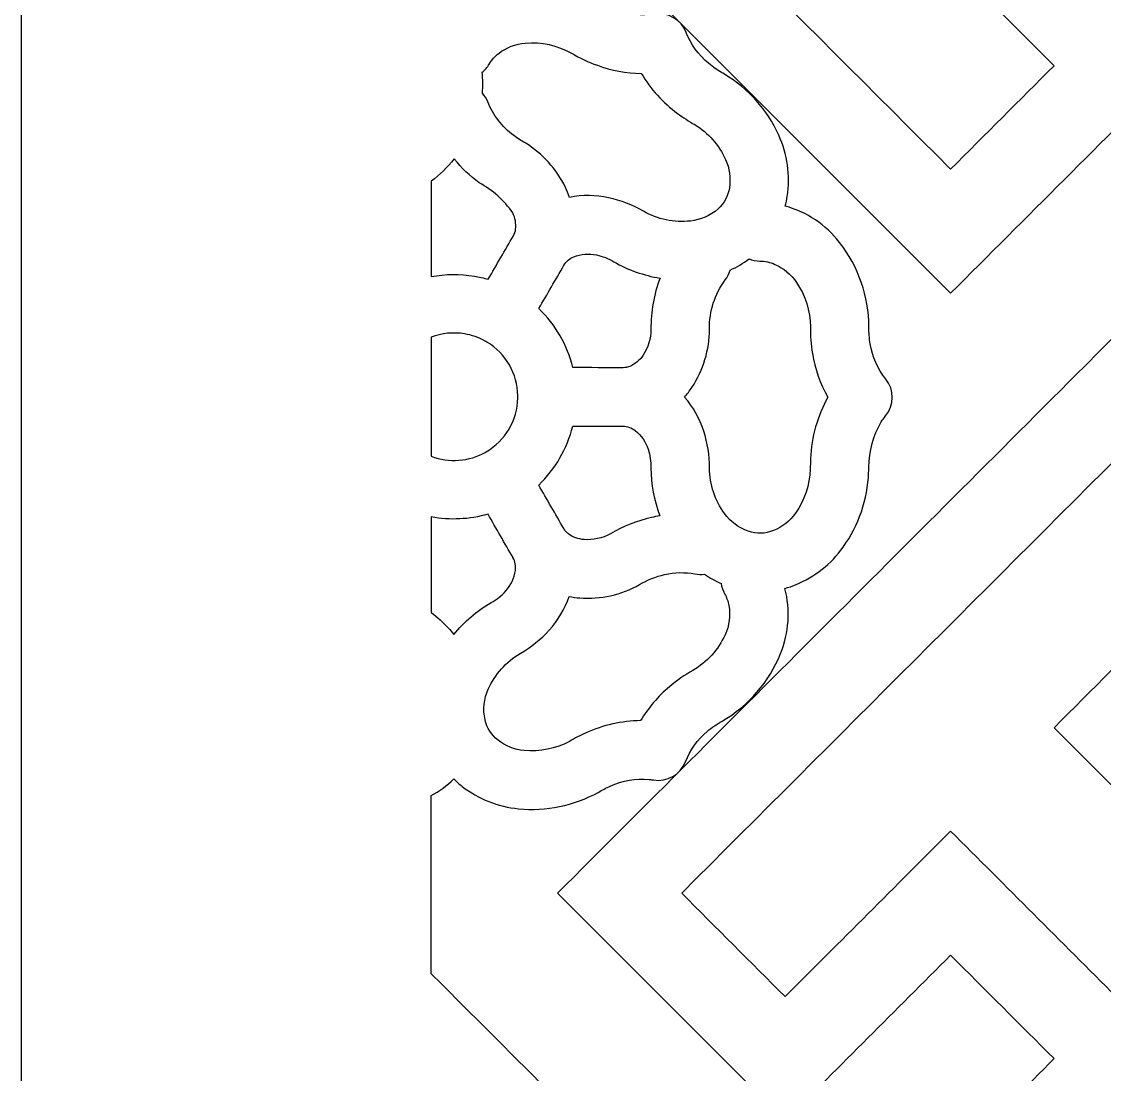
# Model space of a CAD drawing. Header units: centimetres. Extents: x -8.6 to 6.9, y -12.7 to 12.4.
# Drawn here: x -8.583 to -6.467, y -1.488 to 0.569 of the extents above; entities that cross this region are included whole.
import ezdxf

# ---------------------------------------------------------------- set-up
doc = ezdxf.new("R2010")
doc.units = ezdxf.units.CM
doc.header["$MEASUREMENT"] = 0
doc.layers.add('layer 1', color=7, linetype='Continuous')

msp = doc.modelspace()

# ---------------------------------------------------------------- linework, layer by layer
at = {"layer": 'layer 1', "color": 177}
msp.add_open_spline([(-1.72065, 12.41691), (-4.00806, 12.41691), (-6.29548, 12.41691), (-8.58289, 12.41691), (-8.58289, 12.41691), (-8.58289, 4.77186), (-8.58289, -2.87319), (-8.58289, -10.51824), (-8.58289, -10.51824), (-8.58288, -10.51824), (-8.58286, -10.51824), (-8.58284, -10.51824), (-8.58284, -10.51824), (-8.58284, -11.26038), (-8.58284, -12.00252), (-8.58284, -12.74466), (-8.58284, -12.74466), (-8.31597, -12.74466), (-8.04911, -12.74466), (-7.78224, -12.74466), (-7.78224, -12.74466), (-7.78224, -12.63029), (-7.78224, -12.51591), (-7.78224, -12.40155), (-7.78224, -12.40155), (-7.49996, -12.40155), (-7.21768, -12.40155), (-6.93539, -12.40155), (-6.93539, -12.40155), (-6.93539, -12.17805), (-6.93539, -11.95456), (-6.93539, -11.73107), (-6.93539, -11.73107), (-6.82119, -11.72879), (-6.70698, -11.72651), (-6.59278, -11.72423), (-6.59278, -11.72423), (-6.5725, -11.78206), (-6.54593, -11.83221), (-6.5018, -11.87648), (-6.5018, -11.87648), (-6.45859, -11.91982), (-6.41394, -11.94661), (-6.3615, -11.9588), (-6.3615, -11.9588), (-6.29209, -11.97494), (-6.21879, -11.96791), (-6.16307, -11.9193), (-6.16307, -11.9193), (-6.10915, -11.87225), (-6.07803, -11.7969), (-6.06686, -11.72501), (-6.06686, -11.72501), (-6.03495, -11.72824), (-6.00782, -11.72749), (-5.98222, -11.72383), (-5.98222, -11.72383), (-5.85451, -11.70555), (-5.79418, -11.62474), (-5.7834, -11.50288), (-5.7834, -11.50288), (-5.78075, -11.47302), (-5.78286, -11.44353), (-5.79235, -11.41758), (-5.79235, -11.41758), (-5.79034, -11.41809), (-5.78833, -11.41858), (-5.78632, -11.41908), (-5.78632, -11.41908), (-5.74126, -11.43467), (-5.69619, -11.45025), (-5.65112, -11.46583), (-5.65112, -11.46583), (-5.62408, -11.74199), (-5.41082, -11.95701), (-5.15174, -11.95701), (-5.15174, -11.95701), (-4.89267, -11.95701), (-4.67941, -11.74199), (-4.65237, -11.46583), (-4.65237, -11.46583), (-4.6073, -11.45025), (-4.56223, -11.43467), (-4.51716, -11.41908), (-4.51716, -11.41908), (-4.51516, -11.41858), (-4.51315, -11.41809), (-4.51114, -11.41758), (-4.51114, -11.41758), (-4.52063, -11.44353), (-4.52273, -11.47302), (-4.52009, -11.50288), (-4.52009, -11.50288), (-4.50931, -11.62474), (-4.44898, -11.70555), (-4.32126, -11.72383), (-4.32126, -11.72383), (-4.29568, -11.72749), (-4.26854, -11.72824), (-4.23663, -11.72501), (-4.23663, -11.72501), (-4.22546, -11.7969), (-4.19434, -11.87225), (-4.14042, -11.9193), (-4.14042, -11.9193), (-4.0847, -11.96791), (-4.0114, -11.97494), (-3.94199, -11.9588), (-3.94199, -11.9588), (-3.88955, -11.94661), (-3.8449, -11.91982), (-3.80169, -11.87648), (-3.80169, -11.87648), (-3.75756, -11.83221), (-3.73099, -11.78206), (-3.71071, -11.72423), (-3.71071, -11.72423), (-3.5965, -11.72651), (-3.4823, -11.72879), (-3.3681, -11.73107), (-3.3681, -11.73107), (-3.3681, -11.95456), (-3.3681, -12.17805), (-3.3681, -12.40155), (-3.3681, -12.40155), (-3.08581, -12.40155), (-2.80353, -12.40155), (-2.52124, -12.40155), (-2.52124, -12.40155), (-2.52124, -12.51591), (-2.52124, -12.63029), (-2.52124, -12.74466), (-2.52124, -12.74466), (-2.25438, -12.74466), (-1.98751, -12.74466), (-1.72065, -12.74466), (-1.72065, -12.74466), (-1.72065, -12.00252), (-1.72065, -11.26038), (-1.72065, -10.51824), (-1.72065, -10.51824), (-1.72065, -2.87319), (-1.72065, 4.77186), (-1.72065, 12.41691)], degree=3, knots=[0, 0, 0, 0, 0.027027, 0.027027, 0.027027, 0.027027, 0.0540541, 0.0540541, 0.0540541, 0.0540541, 0.0810811, 0.0810811, 0.0810811, 0.0810811, 0.1081081, 0.1081081, 0.1081081, 0.1081081, 0.1351351, 0.1351351, 0.1351351, 0.1351351, 0.1621622, 0.1621622, 0.1621622, 0.1621622, 0.1891892, 0.1891892, 0.1891892, 0.1891892, 0.2162162, 0.2162162, 0.2162162, 0.2162162, 0.2432432, 0.2432432, 0.2432432, 0.2432432, 0.2702703, 0.2702703, 0.2702703, 0.2702703, 0.2972973, 0.2972973, 0.2972973, 0.2972973, 0.3243243, 0.3243243, 0.3243243, 0.3243243, 0.3513514, 0.3513514, 0.3513514, 0.3513514, 0.3783784, 0.3783784, 0.3783784, 0.3783784, 0.4054054, 0.4054054, 0.4054054, 0.4054054, 0.4324324, 0.4324324, 0.4324324, 0.4324324, 0.4594595, 0.4594595, 0.4594595, 0.4594595, 0.4864865, 0.4864865, 0.4864865, 0.4864865, 0.5135135, 0.5135135, 0.5135135, 0.5135135, 0.5405405, 0.5405405, 0.5405405, 0.5405405, 0.5675676, 0.5675676, 0.5675676, 0.5675676, 0.5945946, 0.5945946, 0.5945946, 0.5945946, 0.6216216, 0.6216216, 0.6216216, 0.6216216, 0.6486486, 0.6486486, 0.6486486, 0.6486486, 0.6756757, 0.6756757, 0.6756757, 0.6756757, 0.7027027, 0.7027027, 0.7027027, 0.7027027, 0.7297297, 0.7297297, 0.7297297, 0.7297297, 0.7567568, 0.7567568, 0.7567568, 0.7567568, 0.7837838, 0.7837838, 0.7837838, 0.7837838, 0.8108108, 0.8108108, 0.8108108, 0.8108108, 0.8378378, 0.8378378, 0.8378378, 0.8378378, 0.8648649, 0.8648649, 0.8648649, 0.8648649, 0.8918919, 0.8918919, 0.8918919, 0.8918919, 0.9189189, 0.9189189, 0.9189189, 0.9189189, 0.9459459, 0.9459459, 0.9459459, 0.9459459, 1, 1, 1, 1], dxfattribs=at)
at = {"layer": 'layer 1', "color": 7}
for points, knots in [([(-7.7823, 3.64129), (-7.7823, 3.51437), (-7.7823, 3.38745), (-7.7823, 3.26053), (-7.7823, 3.26053), (-7.77887, 3.26283), (-7.77555, 3.26529), (-7.7723, 3.26788), (-7.7723, 3.26788), (-7.75119, 3.2848), (-7.72111, 3.28461), (-7.70021, 3.26742), (-7.70021, 3.26742), (-7.69654, 3.26438), (-7.69269, 3.26157), (-7.6887, 3.25897), (-7.6887, 3.25897), (-7.66182, 3.24343), (-7.63141, 3.23505), (-7.60037, 3.23463), (-7.60037, 3.23463), (-7.59676, 3.23454), (-7.59315, 3.23445), (-7.58955, 3.23435), (-7.58955, 3.23435), (-7.53712, 3.23228), (-7.48644, 3.21495), (-7.44373, 3.18446), (-7.44373, 3.18446), (-7.41091, 3.16114), (-7.38543, 3.12891), (-7.3703, 3.09159), (-7.3703, 3.09159), (-7.36751, 3.08479), (-7.36512, 3.07782), (-7.36316, 3.07074), (-7.36316, 3.07074), (-7.32088, 3.08158), (-7.27625, 3.07863), (-7.23578, 3.06229), (-7.23578, 3.06229), (-7.1802, 3.03985), (-7.13368, 2.99956), (-7.10352, 2.94776), (-7.10352, 2.94776), (-7.09782, 2.9375), (-7.09111, 2.92783), (-7.08351, 2.9189), (-7.08351, 2.9189), (-7.06767, 2.89993), (-7.04728, 2.88529), (-7.02426, 2.87633), (-7.02426, 2.87633), (-6.99903, 2.86652), (-6.98415, 2.84035), (-6.98859, 2.81366), (-6.98859, 2.81366), (-6.98904, 2.811), (-6.9894, 2.80833), (-6.98968, 2.80564), (-6.98968, 2.80564), (-6.99194, 2.77947), (-6.98742, 2.75314), (-6.97657, 2.72921), (-6.97657, 2.72921), (-6.97295, 2.72122), (-6.9689, 2.71344), (-6.96443, 2.70588), (-6.96443, 2.70588), (-6.9383, 2.65833), (-6.92713, 2.604), (-6.93234, 2.54999), (-6.93234, 2.54999), (-6.93615, 2.50989), (-6.95133, 2.47171), (-6.9761, 2.43994), (-6.9761, 2.43994), (-6.9806, 2.4341), (-6.98544, 2.42853), (-6.9906, 2.42328), (-6.9906, 2.42328), (-6.96008, 2.39206), (-6.94036, 2.35192), (-6.93429, 2.30869), (-6.93429, 2.30869), (-6.92598, 2.24934), (-6.93763, 2.18891), (-6.96742, 2.1369), (-6.96742, 2.1369), (-6.97385, 2.12618), (-6.97912, 2.11481), (-6.98316, 2.10297), (-6.98316, 2.10297), (-6.9911, 2.08037), (-6.99334, 2.05617), (-6.9897, 2.03251), (-6.9897, 2.03251), (-6.98559, 2.00575), (-7.00079, 1.97977), (-7.02614, 1.97026), (-7.02614, 1.97026), (-7.03063, 1.96858), (-7.03501, 1.96665), (-7.03928, 1.96449), (-7.03928, 1.96449), (-7.06306, 1.95197), (-7.08323, 1.93358), (-7.09785, 1.91104), (-7.09785, 1.91104), (-7.10196, 1.90433), (-7.10609, 1.89762), (-7.11021, 1.89092), (-7.11021, 1.89092), (-7.13823, 1.84657), (-7.1786, 1.81134), (-7.22634, 1.78957), (-7.22634, 1.78957), (-7.2638, 1.77241), (-7.30545, 1.76657), (-7.34619, 1.77278), (-7.34619, 1.77278), (-7.35259, 1.77372), (-7.35894, 1.775), (-7.3652, 1.77662), (-7.3652, 1.77662), (-7.3652, 1.77662), (-7.36522, 1.77662), (-7.36522, 1.77663), (-7.36522, 1.77663), (-7.37692, 1.73454), (-7.40183, 1.69732), (-7.43628, 1.67045), (-7.43628, 1.67045), (-7.48353, 1.63361), (-7.54167, 1.61347), (-7.60159, 1.61318), (-7.60159, 1.61318), (-7.6141, 1.61337), (-7.62659, 1.61226), (-7.63884, 1.60983), (-7.63884, 1.60983), (-7.6624, 1.6054), (-7.6845, 1.59523), (-7.70319, 1.58022), (-7.70319, 1.58022), (-7.7243, 1.56326), (-7.75442, 1.56344), (-7.77532, 1.58064), (-7.77532, 1.58064), (-7.77759, 1.5825), (-7.77992, 1.58429), (-7.7823, 1.58599), (-7.7823, 1.58599), (-7.7823, 1.48932), (-7.7823, 1.39266), (-7.7823, 1.296), (-7.7823, 1.296), (-7.74723, 1.26091), (-7.71214, 1.22584), (-7.67707, 1.19076), (-7.67707, 1.19076), (-7.3738, 0.88748), (-7.07053, 0.58421), (-6.76726, 0.28095), (-6.76726, 0.28095), (-6.69985, 0.34835), (-6.63246, 0.41574), (-6.56507, 0.48313), (-6.56507, 0.48313), (-6.67291, 0.59096), (-6.78074, 0.69878), (-6.88856, 0.80661), (-6.88856, 0.80661), (-6.78074, 0.91445), (-6.67291, 1.02228), (-6.56508, 1.13009), (-6.56508, 1.13009), (-6.63247, 1.1975), (-6.69987, 1.26489), (-6.76726, 1.33228), (-6.76726, 1.33228), (-6.87509, 1.22445), (-6.98291, 1.11663), (-7.09075, 1.0088), (-7.09075, 1.0088), (-7.23901, 1.15706), (-7.38728, 1.30532), (-7.53554, 1.4536), (-7.53554, 1.4536), (-7.19183, 1.7973), (-6.84813, 2.14101), (-6.50442, 2.48472), (-6.50442, 2.48472), (-6.20115, 2.78799), (-5.89788, 3.09126), (-5.59461, 3.39453), (-5.59461, 3.39453), (-5.662, 3.46192), (-5.7294, 3.52931), (-5.7968, 3.5967), (-5.7968, 3.5967), (-5.90463, 3.48887), (-6.01246, 3.38105), (-6.12028, 3.27322), (-6.12028, 3.27322), (-6.22811, 3.38105), (-6.33594, 3.48887), (-6.44378, 3.5967), (-6.44378, 3.5967), (-6.51117, 3.52931), (-6.57856, 3.46192), (-6.64595, 3.39453), (-6.64595, 3.39453), (-6.53811, 3.2867), (-6.43029, 3.17887), (-6.32246, 3.07104), (-6.32246, 3.07104), (-6.47072, 2.92277), (-6.619, 2.77451), (-6.76726, 2.62624), (-6.76726, 2.62624), (-7.1056, 2.96459), (-7.44396, 3.30293), (-7.7823, 3.64129)], [0, 0, 0, 0, 0.0175439, 0.0175439, 0.0175439, 0.0175439, 0.0350877, 0.0350877, 0.0350877, 0.0350877, 0.0526316, 0.0526316, 0.0526316, 0.0526316, 0.0701754, 0.0701754, 0.0701754, 0.0701754, 0.0877193, 0.0877193, 0.0877193, 0.0877193, 0.1052632, 0.1052632, 0.1052632, 0.1052632, 0.122807, 0.122807, 0.122807, 0.122807, 0.1403509, 0.1403509, 0.1403509, 0.1403509, 0.1578947, 0.1578947, 0.1578947, 0.1578947, 0.1754386, 0.1754386, 0.1754386, 0.1754386, 0.1929825, 0.1929825, 0.1929825, 0.1929825, 0.2105263, 0.2105263, 0.2105263, 0.2105263, 0.2280702, 0.2280702, 0.2280702, 0.2280702, 0.245614, 0.245614, 0.245614, 0.245614, 0.2631579, 0.2631579, 0.2631579, 0.2631579, 0.2807018, 0.2807018, 0.2807018, 0.2807018, 0.2982456, 0.2982456, 0.2982456, 0.2982456, 0.3157895, 0.3157895, 0.3157895, 0.3157895, 0.3333333, 0.3333333, 0.3333333, 0.3333333, 0.3508772, 0.3508772, 0.3508772, 0.3508772, 0.3684211, 0.3684211, 0.3684211, 0.3684211, 0.3859649, 0.3859649, 0.3859649, 0.3859649, 0.4035088, 0.4035088, 0.4035088, 0.4035088, 0.4210526, 0.4210526, 0.4210526, 0.4210526, 0.4385965, 0.4385965, 0.4385965, 0.4385965, 0.4561404, 0.4561404, 0.4561404, 0.4561404, 0.4736842, 0.4736842, 0.4736842, 0.4736842, 0.4912281, 0.4912281, 0.4912281, 0.4912281, 0.5087719, 0.5087719, 0.5087719, 0.5087719, 0.5263158, 0.5263158, 0.5263158, 0.5263158, 0.5438596, 0.5438596, 0.5438596, 0.5438596, 0.5614035, 0.5614035, 0.5614035, 0.5614035, 0.5789474, 0.5789474, 0.5789474, 0.5789474, 0.5964912, 0.5964912, 0.5964912, 0.5964912, 0.6140351, 0.6140351, 0.6140351, 0.6140351, 0.6315789, 0.6315789, 0.6315789, 0.6315789, 0.6491228, 0.6491228, 0.6491228, 0.6491228, 0.6666667, 0.6666667, 0.6666667, 0.6666667, 0.6842105, 0.6842105, 0.6842105, 0.6842105, 0.7017544, 0.7017544, 0.7017544, 0.7017544, 0.7192982, 0.7192982, 0.7192982, 0.7192982, 0.7368421, 0.7368421, 0.7368421, 0.7368421, 0.754386, 0.754386, 0.754386, 0.754386, 0.7719298, 0.7719298, 0.7719298, 0.7719298, 0.7894737, 0.7894737, 0.7894737, 0.7894737, 0.8070175, 0.8070175, 0.8070175, 0.8070175, 0.8245614, 0.8245614, 0.8245614, 0.8245614, 0.8421053, 0.8421053, 0.8421053, 0.8421053, 0.8596491, 0.8596491, 0.8596491, 0.8596491, 0.877193, 0.877193, 0.877193, 0.877193, 0.8947368, 0.8947368, 0.8947368, 0.8947368, 0.9122807, 0.9122807, 0.9122807, 0.9122807, 0.9298246, 0.9298246, 0.9298246, 0.9298246, 0.9473684, 0.9473684, 0.9473684, 0.9473684, 0.9649123, 0.9649123, 0.9649123, 0.9649123, 1, 1, 1, 1]), ([(-7.7823, 1.05338), (-7.7823, 0.90779), (-7.7823, 0.76219), (-7.7823, 0.6166), (-7.7823, 0.6166), (-7.7723, 0.61115), (-7.76272, 0.60487), (-7.75367, 0.59782), (-7.75367, 0.59782), (-7.74782, 0.59332), (-7.74225, 0.58848), (-7.73698, 0.58332), (-7.73698, 0.58332), (-7.70584, 0.61384), (-7.66573, 0.63357), (-7.62254, 0.6396), (-7.62254, 0.6396), (-7.56316, 0.64791), (-7.5027, 0.63627), (-7.45066, 0.60651), (-7.45066, 0.60651), (-7.44056, 0.60045), (-7.4299, 0.59542), (-7.41883, 0.59147), (-7.41883, 0.59147), (-7.39561, 0.58294), (-7.37064, 0.58044), (-7.3462, 0.58419), (-7.3462, 0.58419), (-7.31947, 0.58828), (-7.29352, 0.57308), (-7.28402, 0.54777), (-7.28402, 0.54777), (-7.28307, 0.54524), (-7.28204, 0.54275), (-7.28094, 0.54031), (-7.28094, 0.54031), (-7.27009, 0.51718), (-7.25364, 0.49712), (-7.23308, 0.48196), (-7.23308, 0.48196), (-7.22543, 0.47633), (-7.21742, 0.47116), (-7.20914, 0.4665), (-7.20914, 0.4665), (-7.16275, 0.43837), (-7.12587, 0.39693), (-7.10333, 0.34759), (-7.10333, 0.34759), (-7.08615, 0.31012), (-7.0803, 0.26844), (-7.08651, 0.22768), (-7.08651, 0.22768), (-7.08744, 0.22128), (-7.08873, 0.21495), (-7.09033, 0.20868), (-7.09033, 0.20868), (-7.04826, 0.19699), (-7.01104, 0.17209), (-6.9842, 0.13765), (-6.9842, 0.13765), (-6.94735, 0.09037), (-6.9272, 0.03223), (-6.92691, -0.0277), (-6.92691, -0.0277), (-6.92708, -0.03871), (-6.92623, -0.04973), (-6.92438, -0.06059), (-6.92438, -0.06059), (-6.92035, -0.08575), (-6.90986, -0.10944), (-6.89391, -0.12934), (-6.89391, -0.12934), (-6.87699, -0.15045), (-6.87719, -0.18055), (-6.89438, -0.20143), (-6.89438, -0.20143), (-6.8974, -0.20511), (-6.90023, -0.20896), (-6.90282, -0.21294), (-6.90282, -0.21294), (-6.91836, -0.23982), (-6.92675, -0.27024), (-6.92716, -0.30128), (-6.92716, -0.30128), (-6.92725, -0.30489), (-6.92735, -0.30849), (-6.92745, -0.3121), (-6.92745, -0.3121), (-6.92951, -0.36453), (-6.94685, -0.41521), (-6.97733, -0.45792), (-6.97733, -0.45792), (-7.00066, -0.49075), (-7.03288, -0.51621), (-7.0702, -0.53134), (-7.0702, -0.53134), (-7.07701, -0.53414), (-7.08396, -0.53652), (-7.09105, -0.53848), (-7.09105, -0.53848), (-7.08022, -0.58076), (-7.08317, -0.62539), (-7.09951, -0.66586), (-7.09951, -0.66586), (-7.12194, -0.72144), (-7.16224, -0.76797), (-7.21403, -0.79812), (-7.21403, -0.79812), (-7.22429, -0.80382), (-7.23397, -0.81053), (-7.2429, -0.81815), (-7.2429, -0.81815), (-7.26185, -0.83398), (-7.27651, -0.85436), (-7.28546, -0.87739), (-7.28546, -0.87739), (-7.29528, -0.90261), (-7.32143, -0.9175), (-7.34813, -0.91305), (-7.34813, -0.91305), (-7.3508, -0.91261), (-7.35347, -0.91225), (-7.35614, -0.91196), (-7.35614, -0.91196), (-7.38233, -0.90971), (-7.40865, -0.91423), (-7.43258, -0.92507), (-7.43258, -0.92507), (-7.44057, -0.9287), (-7.44835, -0.93275), (-7.45591, -0.93722), (-7.45591, -0.93722), (-7.50347, -0.96335), (-7.55779, -0.97453), (-7.6118, -0.96931), (-7.6118, -0.96931), (-7.6519, -0.96549), (-7.69008, -0.95032), (-7.72185, -0.92554), (-7.72185, -0.92554), (-7.72769, -0.92106), (-7.73326, -0.91621), (-7.73852, -0.91104), (-7.73852, -0.91104), (-7.75167, -0.9239), (-7.76641, -0.93485), (-7.7823, -0.94366), (-7.7823, -0.94366), (-7.7823, -1.05974), (-7.7823, -1.17582), (-7.7823, -1.2919), (-7.7823, -1.2919), (-7.74722, -1.32699), (-7.71214, -1.36206), (-7.67706, -1.39715), (-7.67706, -1.39715), (-7.37379, -1.70042), (-7.07052, -2.00369), (-6.76725, -2.30696), (-6.76725, -2.30696), (-6.69985, -2.23957), (-6.63246, -2.17218), (-6.56507, -2.10478), (-6.56507, -2.10478), (-6.6729, -1.99696), (-6.78072, -1.88913), (-6.88856, -1.78129), (-6.88856, -1.78129), (-6.78072, -1.67346), (-6.6729, -1.56564), (-6.56507, -1.45781), (-6.56507, -1.45781), (-6.63246, -1.39042), (-6.69985, -1.32302), (-6.76726, -1.25562), (-6.76726, -1.25562), (-6.87509, -1.36346), (-6.98291, -1.47129), (-7.09074, -1.57911), (-7.09074, -1.57911), (-7.239, -1.43085), (-7.38728, -1.28259), (-7.53554, -1.13431), (-7.53554, -1.13431), (-7.19183, -0.79061), (-6.84813, -0.4469), (-6.50442, -0.1032), (-6.50442, -0.1032), (-6.20115, 0.20007), (-5.89788, 0.50334), (-5.59461, 0.80661), (-5.59461, 0.80661), (-5.662, 0.874), (-5.7294, 0.9414), (-5.79679, 1.00879), (-5.79679, 1.00879), (-5.90462, 0.90096), (-6.01244, 0.79313), (-6.12028, 0.68531), (-6.12028, 0.68531), (-6.22811, 0.79313), (-6.33594, 0.90096), (-6.44376, 1.00879), (-6.44376, 1.00879), (-6.51116, 0.94141), (-6.57855, 0.87402), (-6.64595, 0.80661), (-6.64595, 0.80661), (-6.53811, 0.69878), (-6.43029, 0.59096), (-6.32246, 0.48313), (-6.32246, 0.48313), (-6.47072, 0.33486), (-6.61898, 0.18659), (-6.76726, 0.03833), (-6.76726, 0.03833), (-7.1056, 0.37667), (-7.44396, 0.71503), (-7.7823, 1.05338)], [0, 0, 0, 0, 0.0178571, 0.0178571, 0.0178571, 0.0178571, 0.0357143, 0.0357143, 0.0357143, 0.0357143, 0.0535714, 0.0535714, 0.0535714, 0.0535714, 0.0714286, 0.0714286, 0.0714286, 0.0714286, 0.0892857, 0.0892857, 0.0892857, 0.0892857, 0.1071429, 0.1071429, 0.1071429, 0.1071429, 0.125, 0.125, 0.125, 0.125, 0.1428571, 0.1428571, 0.1428571, 0.1428571, 0.1607143, 0.1607143, 0.1607143, 0.1607143, 0.1785714, 0.1785714, 0.1785714, 0.1785714, 0.1964286, 0.1964286, 0.1964286, 0.1964286, 0.2142857, 0.2142857, 0.2142857, 0.2142857, 0.2321429, 0.2321429, 0.2321429, 0.2321429, 0.25, 0.25, 0.25, 0.25, 0.2678571, 0.2678571, 0.2678571, 0.2678571, 0.2857143, 0.2857143, 0.2857143, 0.2857143, 0.3035714, 0.3035714, 0.3035714, 0.3035714, 0.3214286, 0.3214286, 0.3214286, 0.3214286, 0.3392857, 0.3392857, 0.3392857, 0.3392857, 0.3571429, 0.3571429, 0.3571429, 0.3571429, 0.375, 0.375, 0.375, 0.375, 0.3928571, 0.3928571, 0.3928571, 0.3928571, 0.4107143, 0.4107143, 0.4107143, 0.4107143, 0.4285714, 0.4285714, 0.4285714, 0.4285714, 0.4464286, 0.4464286, 0.4464286, 0.4464286, 0.4642857, 0.4642857, 0.4642857, 0.4642857, 0.4821429, 0.4821429, 0.4821429, 0.4821429, 0.5, 0.5, 0.5, 0.5, 0.5178571, 0.5178571, 0.5178571, 0.5178571, 0.5357143, 0.5357143, 0.5357143, 0.5357143, 0.5535714, 0.5535714, 0.5535714, 0.5535714, 0.5714286, 0.5714286, 0.5714286, 0.5714286, 0.5892857, 0.5892857, 0.5892857, 0.5892857, 0.6071429, 0.6071429, 0.6071429, 0.6071429, 0.625, 0.625, 0.625, 0.625, 0.6428571, 0.6428571, 0.6428571, 0.6428571, 0.6607143, 0.6607143, 0.6607143, 0.6607143, 0.6785714, 0.6785714, 0.6785714, 0.6785714, 0.6964286, 0.6964286, 0.6964286, 0.6964286, 0.7142857, 0.7142857, 0.7142857, 0.7142857, 0.7321429, 0.7321429, 0.7321429, 0.7321429, 0.75, 0.75, 0.75, 0.75, 0.7678571, 0.7678571, 0.7678571, 0.7678571, 0.7857143, 0.7857143, 0.7857143, 0.7857143, 0.8035714, 0.8035714, 0.8035714, 0.8035714, 0.8214286, 0.8214286, 0.8214286, 0.8214286, 0.8392857, 0.8392857, 0.8392857, 0.8392857, 0.8571429, 0.8571429, 0.8571429, 0.8571429, 0.875, 0.875, 0.875, 0.875, 0.8928571, 0.8928571, 0.8928571, 0.8928571, 0.9107143, 0.9107143, 0.9107143, 0.9107143, 0.9285714, 0.9285714, 0.9285714, 0.9285714, 0.9464286, 0.9464286, 0.9464286, 0.9464286, 0.9642857, 0.9642857, 0.9642857, 0.9642857, 1, 1, 1, 1]), ([(-7.68242, 0.4297), (-7.68242, 0.4297), (-7.68242, 0.42972), (-7.68242, 0.42972), (-7.68242, 0.42972), (-7.67798, 0.42472), (-7.67444, 0.41897), (-7.67197, 0.41275), (-7.67197, 0.41275), (-7.66153, 0.38633), (-7.64388, 0.36338), (-7.62103, 0.3465), (-7.62103, 0.3465), (-7.61389, 0.34132), (-7.60647, 0.33654), (-7.5988, 0.33217), (-7.5988, 0.33217), (-7.56478, 0.31134), (-7.53746, 0.28119), (-7.52007, 0.2453), (-7.52007, 0.2453), (-7.517, 0.23897), (-7.51432, 0.23247), (-7.51204, 0.22582), (-7.51204, 0.22582), (-7.48686, 0.23076), (-7.46094, 0.23053), (-7.43586, 0.22514), (-7.43586, 0.22514), (-7.41184, 0.22011), (-7.38881, 0.21112), (-7.36774, 0.19855), (-7.36774, 0.19855), (-7.33978, 0.18288), (-7.30766, 0.17624), (-7.2758, 0.17956), (-7.2758, 0.17956), (-7.2558, 0.18157), (-7.23693, 0.18984), (-7.22191, 0.2032), (-7.22191, 0.2032), (-7.20981, 0.21392), (-7.20192, 0.22859), (-7.19963, 0.24459), (-7.19963, 0.24459), (-7.1967, 0.26342), (-7.19937, 0.28269), (-7.20732, 0.3), (-7.20732, 0.3), (-7.22014, 0.32806), (-7.24097, 0.35171), (-7.2672, 0.36795), (-7.2672, 0.36795), (-7.27884, 0.37459), (-7.2901, 0.38192), (-7.30092, 0.38986), (-7.30092, 0.38986), (-7.32956, 0.41099), (-7.3537, 0.4376), (-7.37195, 0.46816), (-7.37195, 0.46816), (-7.40122, 0.46857), (-7.43022, 0.4739), (-7.45773, 0.48391), (-7.45773, 0.48391), (-7.47526, 0.49019), (-7.49216, 0.49814), (-7.50819, 0.50764), (-7.50819, 0.50764), (-7.53562, 0.52313), (-7.56709, 0.53003), (-7.59848, 0.52743), (-7.59848, 0.52743), (-7.61741, 0.5259), (-7.63548, 0.51889), (-7.6505, 0.50726), (-7.6505, 0.50726), (-7.65789, 0.50153), (-7.66414, 0.49443), (-7.66888, 0.48637), (-7.66888, 0.48637), (-7.67253, 0.48018), (-7.67731, 0.47471), (-7.68298, 0.47028), (-7.68298, 0.47028), (-7.68148, 0.45681), (-7.68129, 0.44322), (-7.68242, 0.4297)], [0, 0, 0, 0, 0.0434783, 0.0434783, 0.0434783, 0.0434783, 0.0869565, 0.0869565, 0.0869565, 0.0869565, 0.1304348, 0.1304348, 0.1304348, 0.1304348, 0.173913, 0.173913, 0.173913, 0.173913, 0.2173913, 0.2173913, 0.2173913, 0.2173913, 0.2608696, 0.2608696, 0.2608696, 0.2608696, 0.3043478, 0.3043478, 0.3043478, 0.3043478, 0.3478261, 0.3478261, 0.3478261, 0.3478261, 0.3913043, 0.3913043, 0.3913043, 0.3913043, 0.4347826, 0.4347826, 0.4347826, 0.4347826, 0.4782609, 0.4782609, 0.4782609, 0.4782609, 0.5217391, 0.5217391, 0.5217391, 0.5217391, 0.5652174, 0.5652174, 0.5652174, 0.5652174, 0.6086957, 0.6086957, 0.6086957, 0.6086957, 0.6521739, 0.6521739, 0.6521739, 0.6521739, 0.6956522, 0.6956522, 0.6956522, 0.6956522, 0.7391304, 0.7391304, 0.7391304, 0.7391304, 0.7826087, 0.7826087, 0.7826087, 0.7826087, 0.826087, 0.826087, 0.826087, 0.826087, 0.8695652, 0.8695652, 0.8695652, 0.8695652, 0.9130435, 0.9130435, 0.9130435, 0.9130435, 1, 1, 1, 1]), ([(-7.7823, 0.0709), (-7.7823, 0.13303), (-7.7823, 0.19515), (-7.7823, 0.25728), (-7.7823, 0.25728), (-7.76573, 0.26996), (-7.75065, 0.28457), (-7.7374, 0.30079), (-7.7374, 0.30079), (-7.72317, 0.28326), (-7.70675, 0.26759), (-7.68856, 0.25419), (-7.68856, 0.25419), (-7.66235, 0.24015), (-7.63987, 0.22), (-7.62303, 0.19548), (-7.62303, 0.19548), (-7.61822, 0.18555), (-7.61627, 0.17448), (-7.61739, 0.1635), (-7.61739, 0.1635), (-7.61798, 0.159), (-7.61947, 0.15467), (-7.62175, 0.15075), (-7.62175, 0.15075), (-7.62176, 0.15074), (-7.62176, 0.15074), (-7.62176, 0.15073), (-7.62176, 0.15073), (-7.62177, 0.15072), (-7.62177, 0.15072), (-7.62178, 0.15071), (-7.62178, 0.15071), (-7.6382, 0.12233), (-7.65462, 0.09395), (-7.67104, 0.06558), (-7.67104, 0.06558), (-7.67995, 0.06817), (-7.689, 0.07024), (-7.69814, 0.07178), (-7.69814, 0.07178), (-7.72609, 0.07647), (-7.75458, 0.07616), (-7.7823, 0.0709)], [0, 0, 0, 0, 0.0833333, 0.0833333, 0.0833333, 0.0833333, 0.1666667, 0.1666667, 0.1666667, 0.1666667, 0.25, 0.25, 0.25, 0.25, 0.3333333, 0.3333333, 0.3333333, 0.3333333, 0.4166667, 0.4166667, 0.4166667, 0.4166667, 0.5, 0.5, 0.5, 0.5, 0.5833333, 0.5833333, 0.5833333, 0.5833333, 0.6666667, 0.6666667, 0.6666667, 0.6666667, 0.75, 0.75, 0.75, 0.75, 0.8333333, 0.8333333, 0.8333333, 0.8333333, 1, 1, 1, 1]), ([(-5.88456, -0.60176), (-5.96312, -0.52318), (-6.0417, -0.44461), (-6.12028, -0.36603), (-6.12028, -0.36603), (-6.26855, -0.5143), (-6.41681, -0.66256), (-6.56507, -0.81083), (-6.56507, -0.81083), (-6.45724, -0.91866), (-6.34942, -1.02649), (-6.24159, -1.13431), (-6.24159, -1.13431), (-6.30898, -1.20172), (-6.37637, -1.26911), (-6.44376, -1.3365), (-6.44376, -1.3365), (-6.55159, -1.22868), (-6.65942, -1.12085), (-6.76726, -1.01301), (-6.76726, -1.01301), (-6.87509, -1.12084), (-6.98291, -1.22866), (-7.09074, -1.33649), (-7.09074, -1.33649), (-7.15813, -1.2691), (-7.22552, -1.20171), (-7.29292, -1.13431), (-7.29292, -1.13431), (-6.98966, -0.83104), (-6.68639, -0.52777), (-6.38312, -0.2245), (-6.38312, -0.2245), (-6.21609, -0.05748), (-6.04906, 0.10954), (-5.88204, 0.27656), (-5.88204, 0.27656), (-5.89445, 0.26402), (-5.90073, 0.24603), (-5.89792, 0.22768), (-5.89792, 0.22768), (-5.89418, 0.20325), (-5.89669, 0.17826), (-5.9052, 0.15505), (-5.9052, 0.15505), (-5.90914, 0.14397), (-5.91419, 0.13332), (-5.92023, 0.12322), (-5.92023, 0.12322), (-5.94999, 0.07117), (-5.96165, 0.01072), (-5.95333, -0.04866), (-5.95333, -0.04866), (-5.9473, -0.09185), (-5.92757, -0.13196), (-5.89706, -0.16311), (-5.89706, -0.16311), (-5.90221, -0.16838), (-5.90705, -0.17394), (-5.91154, -0.17979), (-5.91154, -0.17979), (-5.93629, -0.21156), (-5.95147, -0.24974), (-5.95529, -0.28984), (-5.95529, -0.28984), (-5.96034, -0.34207), (-5.95005, -0.39463), (-5.92567, -0.44108), (-5.92567, -0.44108), (-5.92166, -0.44844), (-5.91768, -0.45581), (-5.9137, -0.46318), (-5.9137, -0.46318), (-5.90185, -0.48673), (-5.89625, -0.51295), (-5.89746, -0.53928), (-5.89746, -0.53928), (-5.89772, -0.54402), (-5.89823, -0.54875), (-5.89901, -0.55344), (-5.89901, -0.55344), (-5.90201, -0.57138), (-5.89628, -0.58908), (-5.88456, -0.60176)], [0, 0, 0, 0, 0.0454545, 0.0454545, 0.0454545, 0.0454545, 0.0909091, 0.0909091, 0.0909091, 0.0909091, 0.1363636, 0.1363636, 0.1363636, 0.1363636, 0.1818182, 0.1818182, 0.1818182, 0.1818182, 0.2272727, 0.2272727, 0.2272727, 0.2272727, 0.2727273, 0.2727273, 0.2727273, 0.2727273, 0.3181818, 0.3181818, 0.3181818, 0.3181818, 0.3636364, 0.3636364, 0.3636364, 0.3636364, 0.4090909, 0.4090909, 0.4090909, 0.4090909, 0.4545455, 0.4545455, 0.4545455, 0.4545455, 0.5, 0.5, 0.5, 0.5, 0.5454545, 0.5454545, 0.5454545, 0.5454545, 0.5909091, 0.5909091, 0.5909091, 0.5909091, 0.6363636, 0.6363636, 0.6363636, 0.6363636, 0.6818182, 0.6818182, 0.6818182, 0.6818182, 0.7272727, 0.7272727, 0.7272727, 0.7272727, 0.7727273, 0.7727273, 0.7727273, 0.7727273, 0.8181818, 0.8181818, 0.8181818, 0.8181818, 0.8636364, 0.8636364, 0.8636364, 0.8636364, 0.9090909, 0.9090909, 0.9090909, 0.9090909, 1, 1, 1, 1]), ([(-7.52307, 0.09293), (-7.52305, 0.09297), (-7.52303, 0.09301), (-7.523, 0.09306), (-7.523, 0.09306), (-7.53934, 0.06481), (-7.55569, 0.03656), (-7.57203, 0.00832), (-7.57203, 0.00832), (-7.53941, -0.02307), (-7.51639, -0.06308), (-7.50561, -0.10704), (-7.50561, -0.10704), (-7.4728, -0.10708), (-7.43998, -0.10714), (-7.40717, -0.1072), (-7.40717, -0.1072), (-7.40264, -0.10722), (-7.39815, -0.10634), (-7.39395, -0.10461), (-7.39395, -0.10461), (-7.38356, -0.09993), (-7.37471, -0.09237), (-7.36844, -0.08285), (-7.36844, -0.08285), (-7.35851, -0.06771), (-7.35311, -0.05005), (-7.35289, -0.03196), (-7.35289, -0.03196), (-7.35334, 0.00214), (-7.34732, 0.036), (-7.33514, 0.06786), (-7.33514, 0.06786), (-7.3669, 0.07302), (-7.39749, 0.08384), (-7.42543, 0.09978), (-7.42543, 0.09978), (-7.43595, 0.1062), (-7.44749, 0.11076), (-7.45955, 0.11326), (-7.45955, 0.11326), (-7.47431, 0.11647), (-7.48968, 0.11518), (-7.5037, 0.10955), (-7.5037, 0.10955), (-7.51183, 0.10634), (-7.51864, 0.10049), (-7.52306, 0.09294), (-7.52306, 0.09294), (-7.52306, 0.09293), (-7.52306, 0.09293), (-7.52307, 0.09293)], [0, 0, 0, 0, 0.0714286, 0.0714286, 0.0714286, 0.0714286, 0.1428571, 0.1428571, 0.1428571, 0.1428571, 0.2142857, 0.2142857, 0.2142857, 0.2142857, 0.2857143, 0.2857143, 0.2857143, 0.2857143, 0.3571429, 0.3571429, 0.3571429, 0.3571429, 0.4285714, 0.4285714, 0.4285714, 0.4285714, 0.5, 0.5, 0.5, 0.5, 0.5714286, 0.5714286, 0.5714286, 0.5714286, 0.6428571, 0.6428571, 0.6428571, 0.6428571, 0.7142857, 0.7142857, 0.7142857, 0.7142857, 0.7857143, 0.7857143, 0.7857143, 0.7857143, 0.8571429, 0.8571429, 0.8571429, 0.8571429, 1, 1, 1, 1]), ([(-7.1984, 0.08356), (-7.19839, 0.08357), (-7.19838, 0.08357), (-7.19838, 0.08357), (-7.19838, 0.08357), (-7.20027, 0.07664), (-7.20343, 0.07013), (-7.20773, 0.06436), (-7.20773, 0.06436), (-7.22835, 0.03675), (-7.23919, 0.00305), (-7.23851, -0.03141), (-7.23851, -0.03141), (-7.23864, -0.07201), (-7.25056, -0.1117), (-7.27286, -0.14563), (-7.27286, -0.14563), (-7.27723, -0.1523), (-7.28207, -0.15866), (-7.28731, -0.16466), (-7.28731, -0.16466), (-7.27044, -0.18401), (-7.25764, -0.20658), (-7.24974, -0.231), (-7.24974, -0.231), (-7.24208, -0.25431), (-7.23834, -0.27872), (-7.2387, -0.30326), (-7.2387, -0.30326), (-7.23826, -0.33531), (-7.22792, -0.36643), (-7.20912, -0.39237), (-7.20912, -0.39237), (-7.19754, -0.40839), (-7.18134, -0.42045), (-7.16268, -0.42692), (-7.16268, -0.42692), (-7.14668, -0.43253), (-7.12916, -0.43202), (-7.11351, -0.42548), (-7.11351, -0.42548), (-7.09622, -0.41855), (-7.08127, -0.40678), (-7.07049, -0.39158), (-7.07049, -0.39158), (-7.05276, -0.3663), (-7.04276, -0.33641), (-7.04169, -0.30555), (-7.04169, -0.30555), (-7.0415, -0.29863), (-7.04132, -0.29172), (-7.04112, -0.2848), (-7.04112, -0.2848), (-7.03926, -0.2428), (-7.02767, -0.2018), (-7.00729, -0.16503), (-7.00729, -0.16503), (-7.02219, -0.13841), (-7.03233, -0.10937), (-7.03722, -0.07927), (-7.03722, -0.07927), (-7.04011, -0.06211), (-7.04147, -0.04475), (-7.04128, -0.02738), (-7.04128, -0.02738), (-7.04162, 0.00369), (-7.05111, 0.03395), (-7.06857, 0.05964), (-7.06857, 0.05964), (-7.07902, 0.07511), (-7.09364, 0.08733), (-7.11074, 0.09483), (-7.11074, 0.09483), (-7.12006, 0.09894), (-7.13011, 0.10112), (-7.14029, 0.10121), (-7.14029, 0.10121), (-7.14746, 0.10128), (-7.15455, 0.10269), (-7.16119, 0.10537), (-7.16119, 0.10537), (-7.17281, 0.09684), (-7.18527, 0.08953), (-7.1984, 0.08356)], [0, 0, 0, 0, 0.0454545, 0.0454545, 0.0454545, 0.0454545, 0.0909091, 0.0909091, 0.0909091, 0.0909091, 0.1363636, 0.1363636, 0.1363636, 0.1363636, 0.1818182, 0.1818182, 0.1818182, 0.1818182, 0.2272727, 0.2272727, 0.2272727, 0.2272727, 0.2727273, 0.2727273, 0.2727273, 0.2727273, 0.3181818, 0.3181818, 0.3181818, 0.3181818, 0.3636364, 0.3636364, 0.3636364, 0.3636364, 0.4090909, 0.4090909, 0.4090909, 0.4090909, 0.4545455, 0.4545455, 0.4545455, 0.4545455, 0.5, 0.5, 0.5, 0.5, 0.5454545, 0.5454545, 0.5454545, 0.5454545, 0.5909091, 0.5909091, 0.5909091, 0.5909091, 0.6363636, 0.6363636, 0.6363636, 0.6363636, 0.6818182, 0.6818182, 0.6818182, 0.6818182, 0.7272727, 0.7272727, 0.7272727, 0.7272727, 0.7727273, 0.7727273, 0.7727273, 0.7727273, 0.8181818, 0.8181818, 0.8181818, 0.8181818, 0.8636364, 0.8636364, 0.8636364, 0.8636364, 0.9090909, 0.9090909, 0.9090909, 0.9090909, 1, 1, 1, 1]), ([(-7.7823, -0.28035), (-7.7823, -0.20273), (-7.7823, -0.12512), (-7.7823, -0.04751), (-7.7823, -0.04751), (-7.76177, -0.03966), (-7.73929, -0.03728), (-7.71712, -0.041), (-7.71712, -0.041), (-7.70309, -0.04335), (-7.68958, -0.04809), (-7.67715, -0.05499), (-7.67715, -0.05499), (-7.67598, -0.05574), (-7.67477, -0.05644), (-7.67353, -0.05708), (-7.67353, -0.05708), (-7.63661, -0.07927), (-7.61375, -0.11894), (-7.6131, -0.16202), (-7.6131, -0.16202), (-7.61315, -0.16339), (-7.61315, -0.16475), (-7.61311, -0.16611), (-7.61311, -0.16611), (-7.61387, -0.20977), (-7.63745, -0.24984), (-7.67523, -0.27173), (-7.67523, -0.27173), (-7.67543, -0.27185), (-7.67561, -0.27195), (-7.67581, -0.27207), (-7.67581, -0.27207), (-7.67581, -0.27207), (-7.67582, -0.27207), (-7.67582, -0.27207), (-7.67582, -0.27207), (-7.70853, -0.2908), (-7.74765, -0.29359), (-7.7823, -0.28035)], [0, 0, 0, 0, 0.0909091, 0.0909091, 0.0909091, 0.0909091, 0.1818182, 0.1818182, 0.1818182, 0.1818182, 0.2727273, 0.2727273, 0.2727273, 0.2727273, 0.3636364, 0.3636364, 0.3636364, 0.3636364, 0.4545455, 0.4545455, 0.4545455, 0.4545455, 0.5454545, 0.5454545, 0.5454545, 0.5454545, 0.6363636, 0.6363636, 0.6363636, 0.6363636, 0.7272727, 0.7272727, 0.7272727, 0.7272727, 0.8181818, 0.8181818, 0.8181818, 0.8181818, 1, 1, 1, 1]), ([(-7.52328, -0.42168), (-7.52331, -0.42163), (-7.52334, -0.42158), (-7.52336, -0.42153), (-7.52336, -0.42153), (-7.5222, -0.42355), (-7.52085, -0.42545), (-7.51936, -0.42723), (-7.51936, -0.42723), (-7.51784, -0.42899), (-7.51615, -0.4306), (-7.5143, -0.43201), (-7.5143, -0.43201), (-7.50537, -0.43847), (-7.49481, -0.44232), (-7.48381, -0.44312), (-7.48381, -0.44312), (-7.4659, -0.44444), (-7.44799, -0.44059), (-7.4322, -0.43202), (-7.4322, -0.43202), (-7.40728, -0.41724), (-7.38019, -0.40645), (-7.35194, -0.40003), (-7.35194, -0.40003), (-7.34652, -0.39877), (-7.34105, -0.3977), (-7.33555, -0.3968), (-7.33555, -0.3968), (-7.34696, -0.36674), (-7.35289, -0.33489), (-7.35307, -0.30275), (-7.35307, -0.30275), (-7.35278, -0.29043), (-7.35461, -0.27815), (-7.35848, -0.26645), (-7.35848, -0.26645), (-7.36309, -0.25207), (-7.3719, -0.23939), (-7.3838, -0.23007), (-7.3838, -0.23007), (-7.39067, -0.22462), (-7.39916, -0.22162), (-7.40794, -0.22155), (-7.40794, -0.22155), (-7.44055, -0.22152), (-7.47316, -0.22147), (-7.50577, -0.22142), (-7.50577, -0.22142), (-7.51664, -0.26529), (-7.53974, -0.30518), (-7.57237, -0.33646), (-7.57237, -0.33646), (-7.55603, -0.36481), (-7.5397, -0.39318), (-7.52336, -0.42153), (-7.52336, -0.42153), (-7.52332, -0.42162), (-7.52326, -0.4217), (-7.52321, -0.4218), (-7.52321, -0.4218), (-7.52324, -0.42175), (-7.52326, -0.42171), (-7.52328, -0.42168)], [0, 0, 0, 0, 0.0588235, 0.0588235, 0.0588235, 0.0588235, 0.1176471, 0.1176471, 0.1176471, 0.1176471, 0.1764706, 0.1764706, 0.1764706, 0.1764706, 0.2352941, 0.2352941, 0.2352941, 0.2352941, 0.2941176, 0.2941176, 0.2941176, 0.2941176, 0.3529412, 0.3529412, 0.3529412, 0.3529412, 0.4117647, 0.4117647, 0.4117647, 0.4117647, 0.4705882, 0.4705882, 0.4705882, 0.4705882, 0.5294118, 0.5294118, 0.5294118, 0.5294118, 0.5882353, 0.5882353, 0.5882353, 0.5882353, 0.6470588, 0.6470588, 0.6470588, 0.6470588, 0.7058824, 0.7058824, 0.7058824, 0.7058824, 0.7647059, 0.7647059, 0.7647059, 0.7647059, 0.8235294, 0.8235294, 0.8235294, 0.8235294, 0.8823529, 0.8823529, 0.8823529, 0.8823529, 1, 1, 1, 1]), ([(-7.7823, -0.58548), (-7.7823, -0.52324), (-7.7823, -0.461), (-7.7823, -0.39876), (-7.7823, -0.39876), (-7.74555, -0.40571), (-7.70756, -0.40398), (-7.67143, -0.39354), (-7.67143, -0.39354), (-7.65514, -0.42185), (-7.63883, -0.45017), (-7.62254, -0.47849), (-7.62254, -0.47849), (-7.62256, -0.47845), (-7.6226, -0.47841), (-7.62262, -0.47836), (-7.62262, -0.47836), (-7.62261, -0.47836), (-7.62261, -0.47837), (-7.6226, -0.47838), (-7.6226, -0.47838), (-7.61826, -0.486), (-7.6166, -0.49485), (-7.61789, -0.50354), (-7.61789, -0.50354), (-7.62, -0.51847), (-7.62656, -0.53243), (-7.63671, -0.54359), (-7.63671, -0.54359), (-7.64489, -0.55277), (-7.65459, -0.56046), (-7.66538, -0.56635), (-7.66538, -0.56635), (-7.69313, -0.58256), (-7.71774, -0.60361), (-7.73808, -0.62848), (-7.73808, -0.62848), (-7.74162, -0.62419), (-7.74531, -0.62001), (-7.74911, -0.61594), (-7.74911, -0.61594), (-7.75936, -0.60489), (-7.77045, -0.59471), (-7.7823, -0.58548)], [0, 0, 0, 0, 0.0833333, 0.0833333, 0.0833333, 0.0833333, 0.1666667, 0.1666667, 0.1666667, 0.1666667, 0.25, 0.25, 0.25, 0.25, 0.3333333, 0.3333333, 0.3333333, 0.3333333, 0.4166667, 0.4166667, 0.4166667, 0.4166667, 0.5, 0.5, 0.5, 0.5, 0.5833333, 0.5833333, 0.5833333, 0.5833333, 0.6666667, 0.6666667, 0.6666667, 0.6666667, 0.75, 0.75, 0.75, 0.75, 0.8333333, 0.8333333, 0.8333333, 0.8333333, 1, 1, 1, 1]), ([(-7.21593, -0.52879), (-7.21594, -0.52879), (-7.21594, -0.52879), (-7.21594, -0.52877), (-7.21594, -0.52877), (-7.2273, -0.52377), (-7.23821, -0.51778), (-7.24853, -0.51085), (-7.24853, -0.51085), (-7.25463, -0.51167), (-7.26082, -0.51148), (-7.26687, -0.51032), (-7.26687, -0.51032), (-7.28653, -0.50653), (-7.30679, -0.50692), (-7.3263, -0.51148), (-7.3263, -0.51148), (-7.34356, -0.51538), (-7.36008, -0.52204), (-7.37522, -0.5312), (-7.37522, -0.5312), (-7.41081, -0.55114), (-7.45148, -0.56019), (-7.49217, -0.5572), (-7.49217, -0.5572), (-7.49916, -0.55668), (-7.50613, -0.55575), (-7.513, -0.55441), (-7.513, -0.55441), (-7.52132, -0.57868), (-7.53447, -0.60102), (-7.55168, -0.62006), (-7.55168, -0.62006), (-7.56803, -0.63833), (-7.5873, -0.65376), (-7.60872, -0.66571), (-7.60872, -0.66571), (-7.63624, -0.68208), (-7.65801, -0.70658), (-7.67106, -0.73581), (-7.67106, -0.73581), (-7.67945, -0.7545), (-7.68163, -0.77539), (-7.67724, -0.79539), (-7.67724, -0.79539), (-7.67373, -0.81122), (-7.66473, -0.8253), (-7.65182, -0.83513), (-7.65182, -0.83513), (-7.63714, -0.84665), (-7.61945, -0.85371), (-7.60085, -0.85545), (-7.60085, -0.85545), (-7.57021, -0.85844), (-7.53935, -0.85224), (-7.51223, -0.83765), (-7.51223, -0.83765), (-7.50172, -0.83153), (-7.49091, -0.82594), (-7.47983, -0.82092), (-7.47983, -0.82092), (-7.44627, -0.80569), (-7.40993, -0.79756), (-7.37308, -0.79704), (-7.37308, -0.79704), (-7.35812, -0.77193), (-7.33906, -0.74952), (-7.31667, -0.73074), (-7.31667, -0.73074), (-7.30244, -0.71866), (-7.28708, -0.70797), (-7.27081, -0.69883), (-7.27081, -0.69883), (-7.24331, -0.68263), (-7.22143, -0.6584), (-7.20812, -0.62939), (-7.20812, -0.62939), (-7.19986, -0.61148), (-7.19728, -0.59148), (-7.20072, -0.57206), (-7.20072, -0.57206), (-7.20217, -0.56398), (-7.20499, -0.55622), (-7.20903, -0.54908), (-7.20903, -0.54908), (-7.21259, -0.54281), (-7.21494, -0.53593), (-7.21593, -0.52879)], [0, 0, 0, 0, 0.0434783, 0.0434783, 0.0434783, 0.0434783, 0.0869565, 0.0869565, 0.0869565, 0.0869565, 0.1304348, 0.1304348, 0.1304348, 0.1304348, 0.173913, 0.173913, 0.173913, 0.173913, 0.2173913, 0.2173913, 0.2173913, 0.2173913, 0.2608696, 0.2608696, 0.2608696, 0.2608696, 0.3043478, 0.3043478, 0.3043478, 0.3043478, 0.3478261, 0.3478261, 0.3478261, 0.3478261, 0.3913043, 0.3913043, 0.3913043, 0.3913043, 0.4347826, 0.4347826, 0.4347826, 0.4347826, 0.4782609, 0.4782609, 0.4782609, 0.4782609, 0.5217391, 0.5217391, 0.5217391, 0.5217391, 0.5652174, 0.5652174, 0.5652174, 0.5652174, 0.6086957, 0.6086957, 0.6086957, 0.6086957, 0.6521739, 0.6521739, 0.6521739, 0.6521739, 0.6956522, 0.6956522, 0.6956522, 0.6956522, 0.7391304, 0.7391304, 0.7391304, 0.7391304, 0.7826087, 0.7826087, 0.7826087, 0.7826087, 0.826087, 0.826087, 0.826087, 0.826087, 0.8695652, 0.8695652, 0.8695652, 0.8695652, 0.9130435, 0.9130435, 0.9130435, 0.9130435, 1, 1, 1, 1])]:
    msp.add_open_spline(points, degree=3, knots=knots, dxfattribs=at)

doc.saveas('drawing.dxf')
